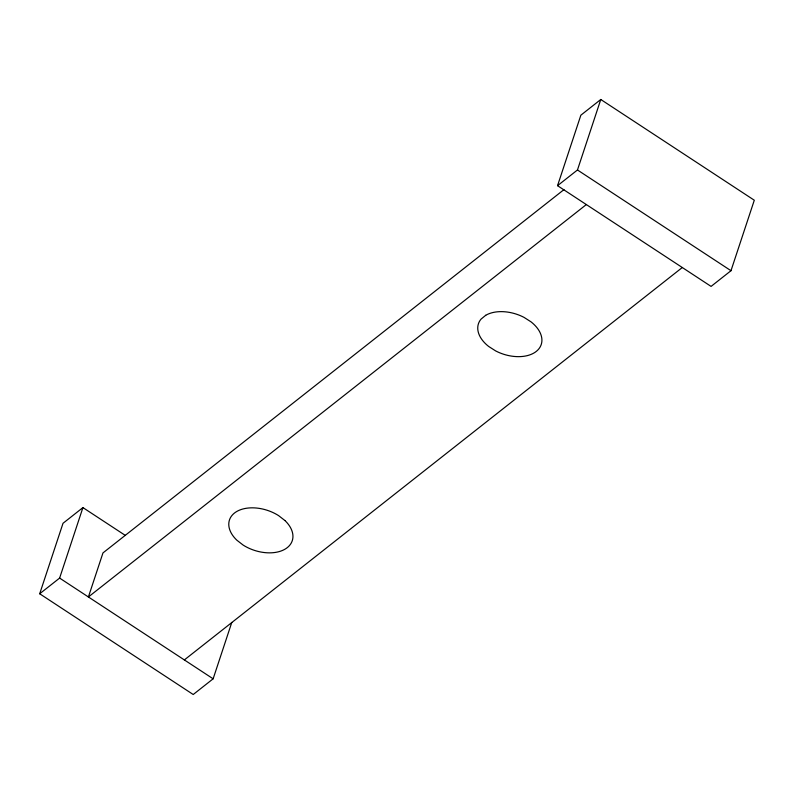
<?xml version="1.0" encoding="UTF-8"?>
<svg xmlns="http://www.w3.org/2000/svg" width="794" height="794" viewBox="0 0 794 794"><rect width="100%" height="100%" fill="white"/><g stroke="black" fill="none" stroke-linecap="round" stroke-linejoin="round"><path stroke-width="1.19" d="M231.788 622.427L213.139 678.81L193.22 694.512L39.7 593.773L63.014 523.296L82.923 507.594L125.174 535.315M39.7 593.773L59.619 578.082L82.923 507.594M557.547 185.677L580.861 115.19L600.78 99.488L754.3 200.227L730.986 270.704L711.077 286.406L557.547 185.677L577.466 169.976L600.78 99.488M563.948 189.637L102.972 552.912L88.402 596.969L586.329 204.564M184.357 659.923L682.284 267.518M577.466 169.976L730.986 270.704M59.619 578.082L213.139 678.81M485.71 315.297L481.055 319.119A33.07 21.041 18.3 0 0 488.667 346.452L495.635 350.908A33.07 21.041 18.3 0 0 536.506 351.226A33.07 21.041 18.3 0 0 530.988 321.828L524.02 317.372A33.07 21.041 18.3 0 0 485.71 315.297M284.907 520.517L278.585 515.614A33.07 21.041 18.3 0 0 236.652 511.544A33.07 21.041 18.3 0 0 236.82 540.168L243.143 545.081A33.07 21.041 18.3 0 0 285.066 549.14A33.07 21.041 18.3 0 0 284.907 520.517"/></g></svg>
